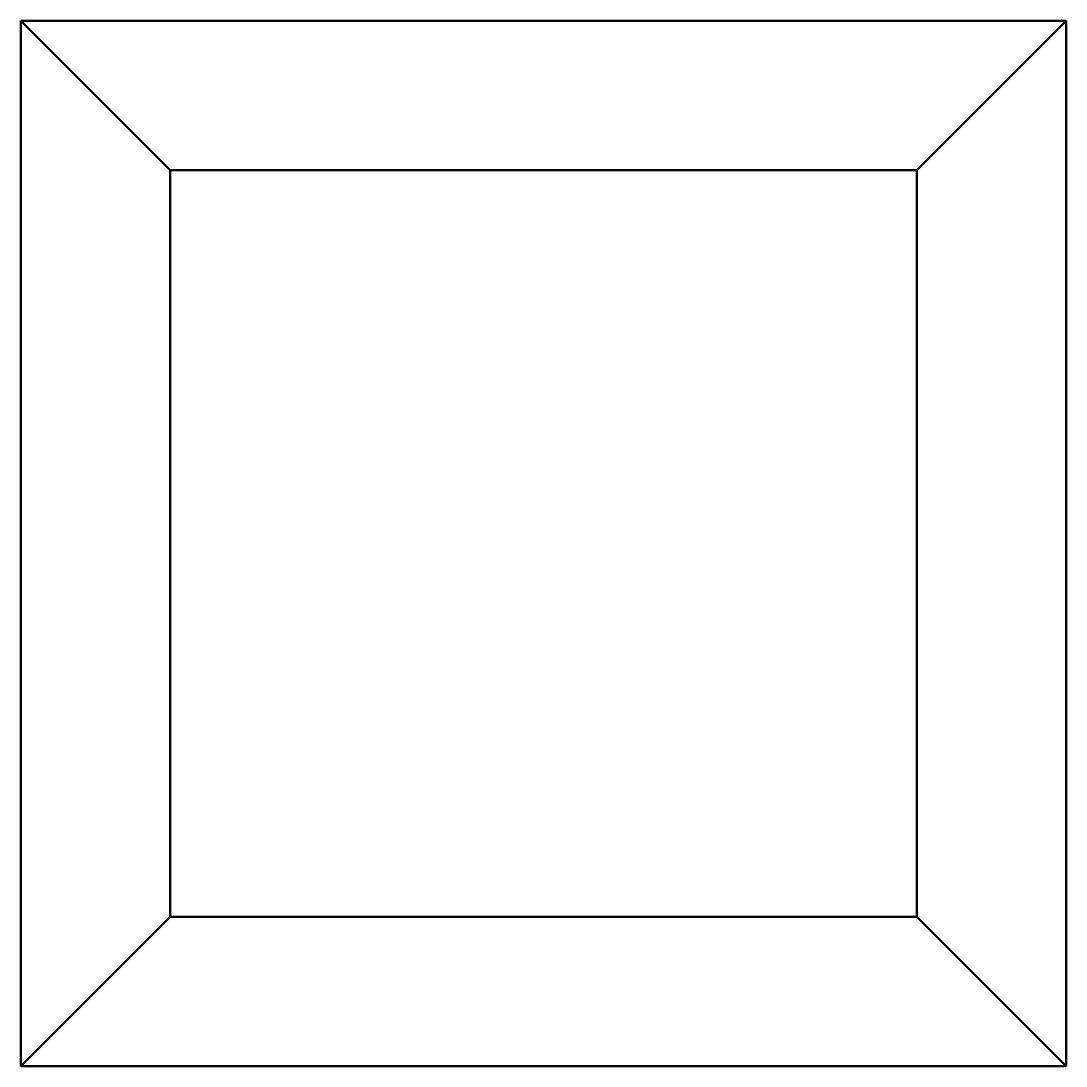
# Model space of a CAD drawing. Header units: millimetres. Extents: x 3004 to 446186229, y 1206 to 1506.
# Drawn here: x 3120.127 to 3120.827, y 1451.637 to 1452.337 of the extents above; entities that cross this region are included whole.
import ezdxf

# ---------------------------------------------------------------- set-up
doc = ezdxf.new("R2010")
doc.units = ezdxf.units.MM
doc.layers.add('Видимый контур (ГОСТ)', color=7, linetype='Continuous', lineweight=50)

msp = doc.modelspace()

# ---------------------------------------------------------------- linework, layer by layer
at = {"layer": 'Видимый контур (ГОСТ)'}
for p, q in [((3120.12691, 1451.63703), (3120.12691, 1452.33703)), ((3120.12691, 1452.33703), (3120.82691, 1452.33703)), ((3120.22691, 1452.23703), (3120.12691, 1452.33703)), ((3120.72691, 1452.23703), (3120.82691, 1452.33703)), ((3120.82691, 1452.33703), (3120.82691, 1451.63703)), ((3120.22691, 1451.73703), (3120.22691, 1452.23703)), ((3120.22691, 1452.23703), (3120.72691, 1452.23703)), ((3120.72691, 1452.23703), (3120.72691, 1451.73703)), ((3120.12691, 1451.63703), (3120.22691, 1451.73703)), ((3120.72691, 1451.73703), (3120.22691, 1451.73703)), ((3120.82691, 1451.63703), (3120.72691, 1451.73703)), ((3120.82691, 1451.63703), (3120.12691, 1451.63703))]:
    msp.add_line(p, q, dxfattribs=at)
msp.add_arc((3120.47695, 1451.98704), 0.35, 359.09648, 0.90351, dxfattribs=at)

doc.saveas('drawing.dxf')
